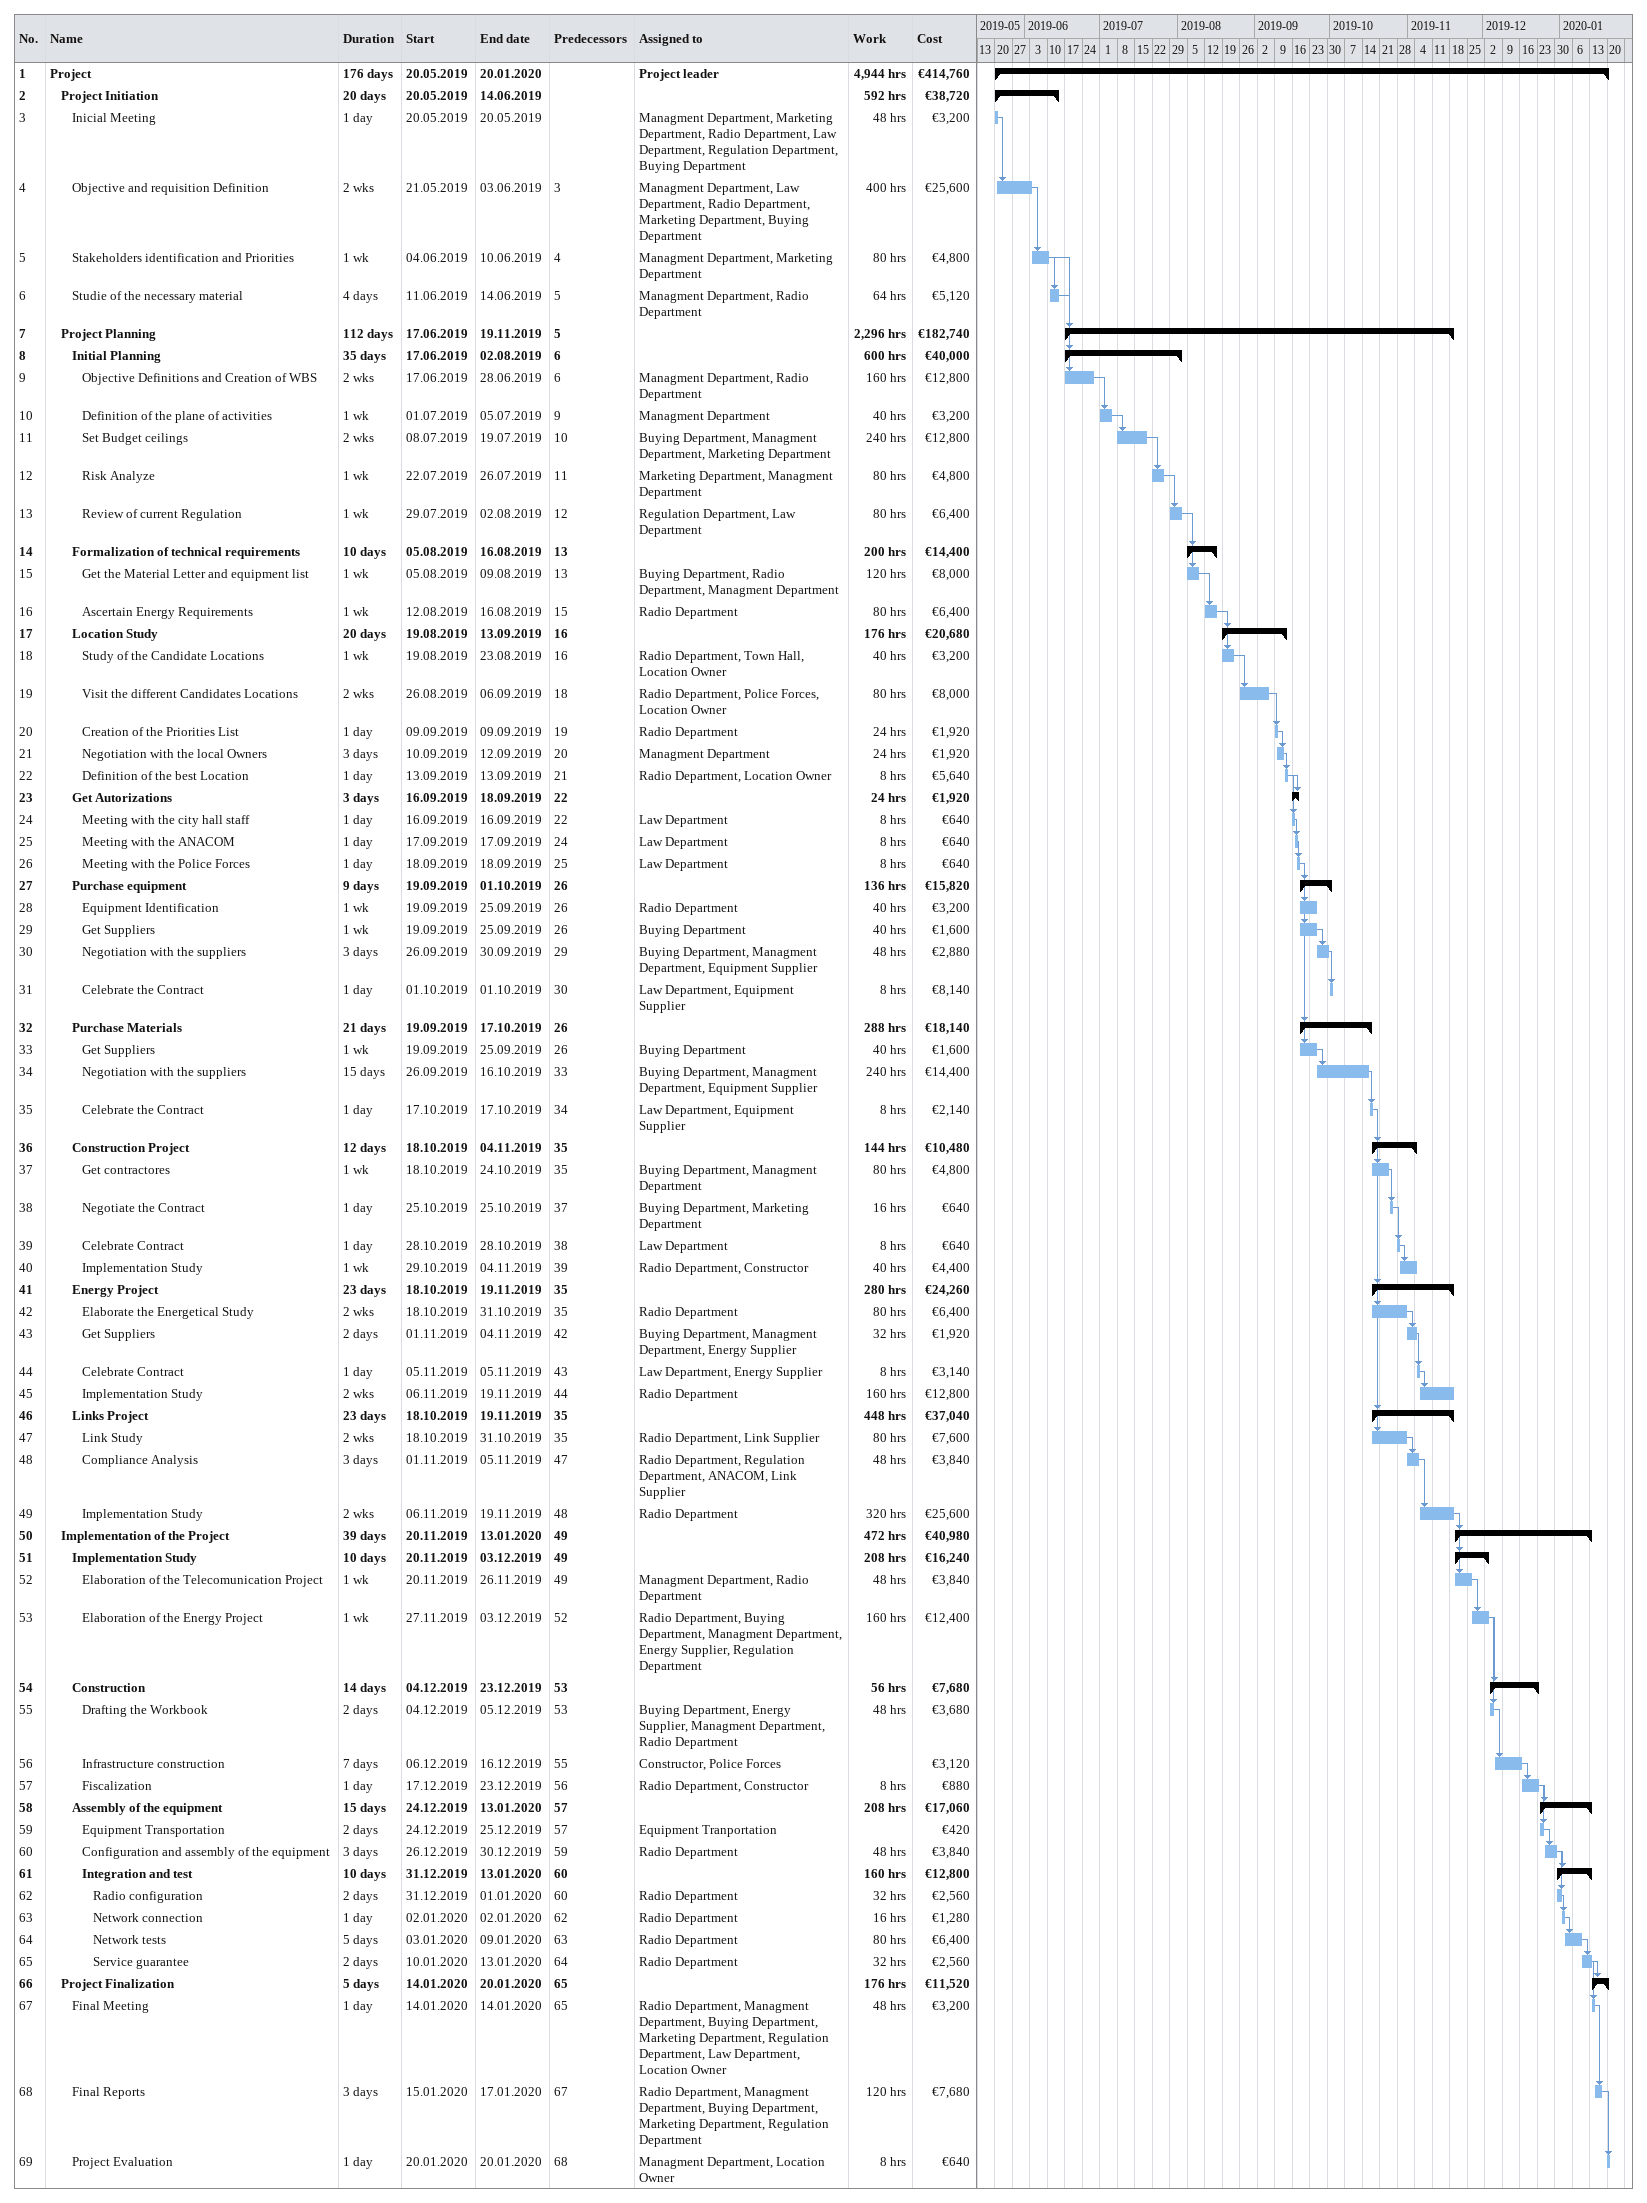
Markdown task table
| ID | Level | Task | Duration | Start | Finish | Predecessors | Resources | Work (h) | Cost (€) |
|---|---|---|---|---|---|---|---|---|---|
| 1 | 1 | **Project** | 176d | 2019-05-20 | 2020-01-20 |  | Project leader | 4944 | 414760 |
| 2 | 2 | **Project Initiation** | 20d | 2019-05-20 | 2019-06-14 |  |  | 592 | 38720 |
| 3 | 3 | Inicial Meeting | 1d | 2019-05-20 | 2019-05-20 |  | Managment Department, Marketing Department, Radio Department, Law Department, Regulation Department, Buying Department | 48 | 3200 |
| 4 | 3 | Objective and requisition Definition | 2w | 2019-05-21 | 2019-06-03 | 3 | Managment Department, Law Department, Radio Department, Marketing Department, Buying Department | 400 | 25600 |
| 5 | 3 | Stakeholders identification and Priorities | 1w | 2019-06-04 | 2019-06-10 | 4 | Managment Department, Marketing Department | 80 | 4800 |
| 6 | 3 | Studie of the necessary material | 4d | 2019-06-11 | 2019-06-14 | 5 | Managment Department, Radio Department | 64 | 5120 |
| 7 | 2 | **Project Planning** | 112d | 2019-06-17 | 2019-11-19 | 5 |  | 2296 | 182740 |
| 8 | 3 | **Initial Planning** | 35d | 2019-06-17 | 2019-08-02 | 6 |  | 600 | 40000 |
| 9 | 4 | Objective Definitions and Creation of WBS | 2w | 2019-06-17 | 2019-06-28 | 6 | Managment Department, Radio Department | 160 | 12800 |
| 10 | 4 | Definition of the plane of activities | 1w | 2019-07-01 | 2019-07-05 | 9 | Managment Department | 40 | 3200 |
| 11 | 4 | Set Budget ceilings | 2w | 2019-07-08 | 2019-07-19 | 10 | Buying Department, Managment Department, Marketing Department | 240 | 12800 |
| 12 | 4 | Risk Analyze | 1w | 2019-07-22 | 2019-07-26 | 11 | Marketing Department, Managment Department | 80 | 4800 |
| 13 | 4 | Review of current Regulation | 1w | 2019-07-29 | 2019-08-02 | 12 | Regulation Department, Law Department | 80 | 6400 |
| 14 | 3 | **Formalization of technical requirements** | 10d | 2019-08-05 | 2019-08-16 | 13 |  | 200 | 14400 |
| 15 | 4 | Get the Material Letter and equipment list | 1w | 2019-08-05 | 2019-08-09 | 13 | Buying Department, Radio Department, Managment Department | 120 | 8000 |
| 16 | 4 | Ascertain Energy Requirements | 1w | 2019-08-12 | 2019-08-16 | 15 | Radio Department | 80 | 6400 |
| 17 | 3 | **Location Study** | 20d | 2019-08-19 | 2019-09-13 | 16 |  | 176 | 20680 |
| 18 | 4 | Study of the Candidate Locations | 1w | 2019-08-19 | 2019-08-23 | 16 | Radio Department, Town Hall, Location Owner | 40 | 3200 |
| 19 | 4 | Visit the different Candidates Locations | 2w | 2019-08-26 | 2019-09-06 | 18 | Radio Department, Police Forces, Location Owner | 80 | 8000 |
| 20 | 4 | Creation of the Priorities List | 1d | 2019-09-09 | 2019-09-09 | 19 | Radio Department | 24 | 1920 |
| 21 | 4 | Negotiation with the local Owners | 3d | 2019-09-10 | 2019-09-12 | 20 | Managment Department | 24 | 1920 |
| 22 | 4 | Definition of the best Location | 1d | 2019-09-13 | 2019-09-13 | 21 | Radio Department, Location Owner | 8 | 5640 |
| 23 | 3 | **Get Autorizations** | 3d | 2019-09-16 | 2019-09-18 | 22 |  | 24 | 1920 |
| 24 | 4 | Meeting with the city hall staff | 1d | 2019-09-16 | 2019-09-16 | 22 | Law Department | 8 | 640 |
| 25 | 4 | Meeting with the ANACOM | 1d | 2019-09-17 | 2019-09-17 | 24 | Law Department | 8 | 640 |
| 26 | 4 | Meeting with the Police Forces | 1d | 2019-09-18 | 2019-09-18 | 25 | Law Department | 8 | 640 |
| 27 | 3 | **Purchase equipment** | 9d | 2019-09-19 | 2019-10-01 | 26 |  | 136 | 15820 |
| 28 | 4 | Equipment Identification | 1w | 2019-09-19 | 2019-09-25 | 26 | Radio Department | 40 | 3200 |
| 29 | 4 | Get Suppliers | 1w | 2019-09-19 | 2019-09-25 | 26 | Buying Department | 40 | 1600 |
| 30 | 4 | Negotiation with the suppliers | 3d | 2019-09-26 | 2019-09-30 | 29 | Buying Department, Managment Department, Equipment Supplier | 48 | 2880 |
| 31 | 4 | Celebrate the Contract | 1d | 2019-10-01 | 2019-10-01 | 30 | Law Department, Equipment Supplier | 8 | 8140 |
| 32 | 3 | **Purchase Materials** | 21d | 2019-09-19 | 2019-10-17 | 26 |  | 288 | 18140 |
| 33 | 4 | Get Suppliers | 1w | 2019-09-19 | 2019-09-25 | 26 | Buying Department | 40 | 1600 |
| 34 | 4 | Negotiation with the suppliers | 15d | 2019-09-26 | 2019-10-16 | 33 | Buying Department, Managment Department, Equipment Supplier | 240 | 14400 |
| 35 | 4 | Celebrate the Contract | 1d | 2019-10-17 | 2019-10-17 | 34 | Law Department, Equipment Supplier | 8 | 2140 |
| 36 | 3 | **Construction Project** | 12d | 2019-10-18 | 2019-11-04 | 35 |  | 144 | 10480 |
| 37 | 4 | Get contractores | 1w | 2019-10-18 | 2019-10-24 | 35 | Buying Department, Managment Department | 80 | 4800 |
| 38 | 4 | Negotiate the Contract | 1d | 2019-10-25 | 2019-10-25 | 37 | Buying Department, Marketing Department | 16 | 640 |
| 39 | 4 | Celebrate Contract | 1d | 2019-10-28 | 2019-10-28 | 38 | Law Department | 8 | 640 |
| 40 | 4 | Implementation Study | 1w | 2019-10-29 | 2019-11-04 | 39 | Radio Department, Constructor | 40 | 4400 |
| 41 | 3 | **Energy Project** | 23d | 2019-10-18 | 2019-11-19 | 35 |  | 280 | 24260 |
| 42 | 4 | Elaborate the Energetical Study | 2w | 2019-10-18 | 2019-10-31 | 35 | Radio Department | 80 | 6400 |
| 43 | 4 | Get Suppliers | 2d | 2019-11-01 | 2019-11-04 | 42 | Buying Department, Managment Department, Energy Supplier | 32 | 1920 |
| 44 | 4 | Celebrate Contract | 1d | 2019-11-05 | 2019-11-05 | 43 | Law Department, Energy Supplier | 8 | 3140 |
| 45 | 4 | Implementation Study | 2w | 2019-11-06 | 2019-11-19 | 44 | Radio Department | 160 | 12800 |
| 46 | 3 | **Links Project** | 23d | 2019-10-18 | 2019-11-19 | 35 |  | 448 | 37040 |
| 47 | 4 | Link Study | 2w | 2019-10-18 | 2019-10-31 | 35 | Radio Department, Link Supplier | 80 | 7600 |
| 48 | 4 | Compliance Analysis | 3d | 2019-11-01 | 2019-11-05 | 47 | Radio Department, Regulation Department, ANACOM, Link Supplier | 48 | 3840 |
| 49 | 4 | Implementation Study | 2w | 2019-11-06 | 2019-11-19 | 48 | Radio Department | 320 | 25600 |
| 50 | 2 | **Implementation of the Project** | 39d | 2019-11-20 | 2020-01-13 | 49 |  | 472 | 40980 |
| 51 | 3 | **Implementation Study** | 10d | 2019-11-20 | 2019-12-03 | 49 |  | 208 | 16240 |
| 52 | 4 | Elaboration of the Telecomunication Project | 1w | 2019-11-20 | 2019-11-26 | 49 | Managment Department, Radio Department | 48 | 3840 |
| 53 | 4 | Elaboration of the Energy Project | 1w | 2019-11-27 | 2019-12-03 | 52 | Radio Department, Buying Department, Managment Department, Energy Supplier, Regulation Department | 160 | 12400 |
| 54 | 3 | **Construction** | 14d | 2019-12-04 | 2019-12-23 | 53 |  | 56 | 7680 |
| 55 | 4 | Drafting the Workbook | 2d | 2019-12-04 | 2019-12-05 | 53 | Buying Department, Energy Supplier, Managment Department, Radio Department | 48 | 3680 |
| 56 | 4 | Infrastructure construction | 7d | 2019-12-06 | 2019-12-16 | 55 | Constructor, Police Forces |  | 3120 |
| 57 | 4 | Fiscalization | 1d | 2019-12-17 | 2019-12-23 | 56 | Radio Department, Constructor | 8 | 880 |
| 58 | 3 | **Assembly of the equipment** | 15d | 2019-12-24 | 2020-01-13 | 57 |  | 208 | 17060 |
| 59 | 4 | Equipment Transportation | 2d | 2019-12-24 | 2019-12-25 | 57 | Equipment Tranportation |  | 420 |
| 60 | 4 | Configuration and assembly of the equipment | 3d | 2019-12-26 | 2019-12-30 | 59 | Radio Department | 48 | 3840 |
| 61 | 4 | **Integration and test** | 10d | 2019-12-31 | 2020-01-13 | 60 |  | 160 | 12800 |
| 62 | 5 | Radio configuration | 2d | 2019-12-31 | 2020-01-01 | 60 | Radio Department | 32 | 2560 |
| 63 | 5 | Network connection | 1d | 2020-01-02 | 2020-01-02 | 62 | Radio Department | 16 | 1280 |
| 64 | 5 | Network tests | 5d | 2020-01-03 | 2020-01-09 | 63 | Radio Department | 80 | 6400 |
| 65 | 5 | Service guarantee | 2d | 2020-01-10 | 2020-01-13 | 64 | Radio Department | 32 | 2560 |
| 66 | 2 | **Project Finalization** | 5d | 2020-01-14 | 2020-01-20 | 65 |  | 176 | 11520 |
| 67 | 3 | Final Meeting | 1d | 2020-01-14 | 2020-01-14 | 65 | Radio Department, Managment Department, Buying Department, Marketing Department, Regulation Department, Law Department, Location Owner | 48 | 3200 |
| 68 | 3 | Final Reports | 3d | 2020-01-15 | 2020-01-17 | 67 | Radio Department, Managment Department, Buying Department, Marketing Department, Regulation Department | 120 | 7680 |
| 69 | 3 | Project Evaluation | 1d | 2020-01-20 | 2020-01-20 | 68 | Managment Department, Location Owner | 8 | 640 |
